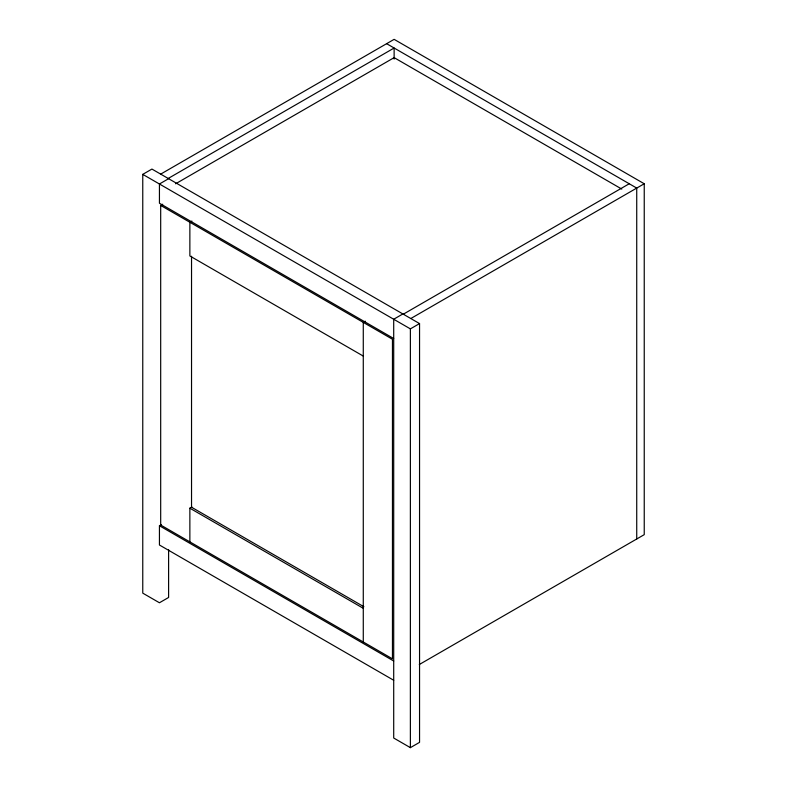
<?xml version="1.0" encoding="UTF-8"?>
<svg xmlns="http://www.w3.org/2000/svg" width="787" height="787" viewBox="0 0 787 787"><rect width="100%" height="100%" fill="white"/><g stroke="black" fill="none" stroke-linecap="round" stroke-linejoin="round"><path stroke-width="1.18" d="M168.605 549.572L168.605 597.471L159.436 602.763L142.762 593.142L142.762 174.37L151.93 169.067L419.55 323.585L419.55 742.357L410.381 747.65L393.707 738.019L393.707 319.247L402.875 313.954M160.686 174.124L394.13 39.35L644.238 183.755L644.238 534.658L419.284 664.533M168.192 178.462L394.13 48.017L394.13 59.055M168.605 178.698L159.436 183.991L159.436 203.243L393.707 338.508M175.609 183.794L394.13 57.638L621.789 189.077M160.686 205.417L392.457 339.227L392.457 658.837L160.686 525.027L160.686 205.417L162.722 204.236M191.9 221.088L189.864 222.259L189.864 255.952L363.279 356.078M365.316 321.204L363.279 322.375L363.279 641.995M403.298 314.2L629.236 183.755M410.804 318.528L644.238 183.755M142.762 174.37L410.381 328.877L419.55 323.585M393.707 680.263L159.436 545.007L159.436 525.755L161.473 524.575M189.864 541.879L189.864 508.186L191.9 507.005M386.624 43.678L636.732 188.083L636.732 538.987M363.879 606.728L191.536 507.222L191.536 256.218M189.864 508.186L363.279 608.302M159.436 525.755L393.707 661.011M410.381 328.877L410.381 747.65"/></g></svg>
